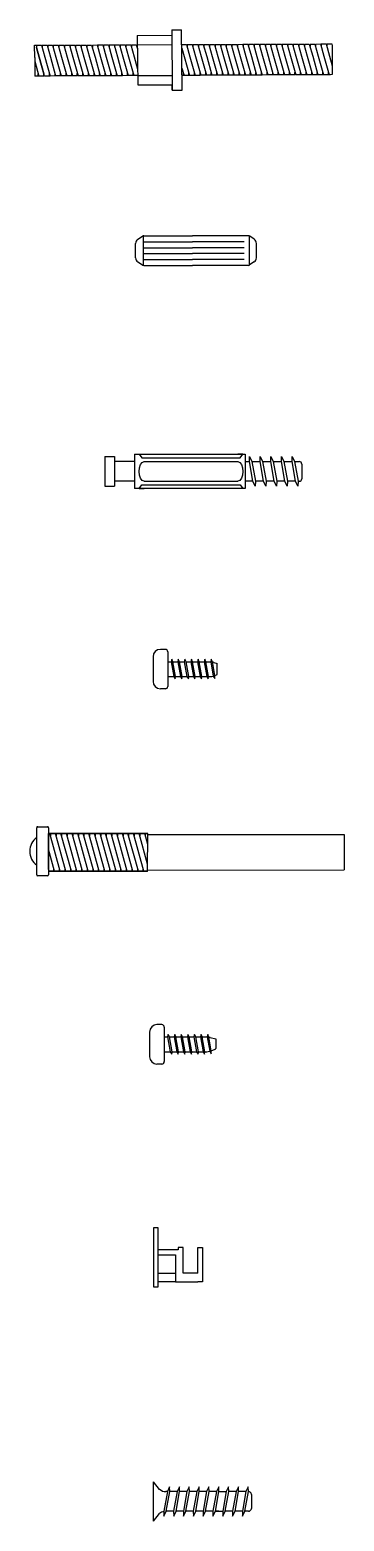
# Model space of a CAD drawing. Header units: millimetres. Extents: x 87 to 2337, y 122 to 625.
# Drawn here: x 815.88 to 822.26, y 446.52 to 476.79 of the extents above; entities that cross this region are included whole.
import ezdxf

# ---------------------------------------------------------------- set-up
doc = ezdxf.new("R2010")
doc.units = ezdxf.units.MM
doc.layers.get('0').update_dxf_attribs({"color": 255})
doc.layers.add('GIUNZIONI', color=2, linetype='Continuous')
doc.layers.add('VITI', color=4, linetype='Continuous')

# ---------------------------------------------------------------- blocks, each defined once
blk = doc.blocks.new('*U90')
blk.add_lwpolyline([(0, 0), (0.002, 0.1), (0.05, 0), (0.122, -0.4), (0.119, -0.5), (0.071, -0.4), (0, 0)])
blk = doc.blocks.new('*U91')
at = {"layer": 'GIUNZIONI', "color": 0, "linetype": 'ByBlock', "lineweight": -2, "transparency": 16777216}
for p in [(42.38, 270.659), (42.596, 270.659), (42.812, 270.659), (43.028, 270.659), (43.245, 270.659)]:
    blk.add_blockref('*U90', p, dxfattribs=at)
blk = doc.blocks.new('*U92')
blk.add_lwpolyline([(0.107, -0.25), (0.053, 0.05), (0.029, 0.1), (0.018, 0.05), (0.072, -0.25), (0.1, -0.3), (0.107, -0.25)])
blk = doc.blocks.new('*U93')
at = {"layer": 'VITI', "color": 0, "linetype": 'ByBlock', "lineweight": -2, "transparency": 16777216}
for p in [(40.302, 254.755), (40.435, 254.755), (40.569, 254.755), (40.703, 254.755), (40.837, 254.755), (40.971, 254.755)]:
    blk.add_blockref('*U92', p, dxfattribs=at)
blk = doc.blocks.new('*U95')
blk.add_lwpolyline([(0.107, -0.25), (0.053, 0.05), (0.029, 0.1), (0.018, 0.05), (0.072, -0.25), (0.1, -0.3), (0.107, -0.25)])
blk = doc.blocks.new('*U94')
at = {"layer": 'VITI', "color": 0, "linetype": 'ByBlock', "lineweight": -2, "transparency": 16777216}
for p in [(40.302, 254.755), (40.435, 254.755), (40.569, 254.755), (40.703, 254.755), (40.837, 254.755), (40.971, 254.755)]:
    blk.add_blockref('*U95', p, dxfattribs=at)

msp = doc.modelspace()

# ---------------------------------------------------------------- linework, layer by layer
at = {"layer": 'GIUNZIONI', "color": 2}
for p, q in [((818.76, 476.787), (818.96, 476.788)), ((818.76, 476.787), (818.77, 475.562)), ((818.76, 476.787), (818.761, 476.677)), ((818.97, 475.563), (818.96, 476.788)), ((815.977, 476.229), (815.976, 476.474)), ((815.976, 476.474), (816.014, 476.474)), ((816.014, 476.474), (816.114, 476.475)), ((816.014, 476.474), (816.114, 476.475)), ((816.014, 476.474), (816.015, 476.426)), ((816.114, 476.475), (816.183, 476.23)), ((816.128, 476.475), (816.228, 476.475)), ((816.128, 476.475), (816.128, 476.426)), ((816.228, 476.475), (816.296, 476.231)), ((816.241, 476.475), (816.341, 476.476)), ((816.241, 476.475), (816.341, 476.476)), ((816.241, 476.475), (816.241, 476.427)), ((816.341, 476.476), (816.41, 476.231)), ((816.354, 476.476), (816.454, 476.476)), ((816.354, 476.476), (816.355, 476.427)), ((816.454, 476.476), (816.523, 476.232)), ((816.468, 476.476), (816.568, 476.477)), ((816.468, 476.476), (816.568, 476.477)), ((816.468, 476.476), (816.468, 476.428)), ((816.568, 476.477), (816.636, 476.232)), ((816.581, 476.477), (816.681, 476.477)), ((816.581, 476.477), (816.581, 476.429)), ((816.681, 476.477), (816.75, 476.233)), ((816.694, 476.477), (816.794, 476.478)), ((816.694, 476.477), (816.794, 476.478)), ((816.694, 476.477), (816.695, 476.429)), ((816.794, 476.478), (816.863, 476.233)), ((816.808, 476.478), (816.908, 476.478)), ((816.808, 476.478), (816.808, 476.43)), ((816.908, 476.478), (816.976, 476.234)), ((816.921, 476.478), (817.021, 476.479)), ((816.921, 476.478), (817.021, 476.479)), ((816.921, 476.478), (816.921, 476.43)), ((817.021, 476.479), (817.09, 476.234)), ((817.034, 476.479), (817.134, 476.479)), ((817.034, 476.479), (817.035, 476.431)), ((817.134, 476.479), (817.203, 476.235)), ((817.148, 476.479), (817.248, 476.48)), ((817.148, 476.479), (817.248, 476.48)), ((817.148, 476.479), (817.148, 476.431)), ((817.248, 476.48), (817.316, 476.235)), ((817.261, 476.48), (817.361, 476.48)), ((817.261, 476.48), (817.261, 476.432)), ((817.361, 476.48), (817.43, 476.236)), ((817.374, 476.48), (817.474, 476.481)), ((817.374, 476.48), (817.474, 476.481)), ((817.374, 476.48), (817.375, 476.432)), ((817.474, 476.481), (817.543, 476.236)), ((817.488, 476.481), (817.588, 476.481)), ((817.488, 476.481), (817.488, 476.433)), ((817.588, 476.481), (817.656, 476.237)), ((817.601, 476.482), (817.701, 476.482)), ((817.601, 476.482), (817.701, 476.482)), ((817.601, 476.482), (817.601, 476.433)), ((817.701, 476.482), (817.77, 476.237)), ((817.714, 476.482), (817.814, 476.483)), ((817.714, 476.482), (817.715, 476.434)), ((817.814, 476.483), (817.883, 476.238)), ((817.828, 476.483), (817.928, 476.483)), ((817.828, 476.483), (817.928, 476.483)), ((817.828, 476.483), (817.828, 476.434)), ((817.928, 476.483), (817.996, 476.238)), ((817.941, 476.483), (818.041, 476.484)), ((817.941, 476.483), (817.941, 476.435)), ((818.041, 476.484), (818.063, 476.405)), ((818.054, 476.484), (818.063, 476.484)), ((818.054, 476.484), (818.055, 476.435)), ((818.061, 476.674), (818.761, 476.677)), ((818.061, 476.674), (818.07, 475.669)), ((818.063, 476.484), (818.763, 476.487)), ((818.966, 476.488), (819.061, 476.488)), ((819.061, 476.488), (819.13, 476.243)), ((819.074, 476.488), (819.174, 476.489)), ((819.074, 476.488), (819.075, 476.44)), ((819.174, 476.489), (819.243, 476.244)), ((819.188, 476.489), (819.288, 476.489)), ((819.188, 476.489), (819.288, 476.489)), ((819.188, 476.489), (819.188, 476.441)), ((819.288, 476.489), (819.357, 476.244)), ((819.301, 476.489), (819.401, 476.49)), ((819.301, 476.489), (819.301, 476.441)), ((819.401, 476.49), (819.47, 476.245)), ((819.414, 476.49), (819.514, 476.49)), ((819.414, 476.49), (819.514, 476.49)), ((819.414, 476.49), (819.415, 476.442)), ((819.514, 476.49), (819.583, 476.245)), ((819.528, 476.49), (819.628, 476.491)), ((819.528, 476.49), (819.528, 476.442)), ((819.628, 476.491), (819.697, 476.246)), ((819.641, 476.491), (819.741, 476.491)), ((819.641, 476.491), (819.741, 476.491)), ((819.641, 476.491), (819.641, 476.443)), ((819.741, 476.491), (819.81, 476.246)), ((819.754, 476.492), (819.854, 476.492)), ((819.754, 476.492), (819.755, 476.443)), ((819.854, 476.492), (819.923, 476.247)), ((819.868, 476.492), (819.968, 476.493)), ((819.868, 476.492), (819.968, 476.493)), ((819.868, 476.492), (819.868, 476.444)), ((819.968, 476.493), (820.037, 476.247)), ((819.981, 476.493), (820.081, 476.493)), ((819.981, 476.493), (819.981, 476.444)), ((820.081, 476.493), (820.15, 476.248)), ((820.094, 476.493), (820.194, 476.494)), ((820.094, 476.493), (820.194, 476.494)), ((820.094, 476.493), (820.095, 476.445)), ((820.194, 476.494), (820.263, 476.248)), ((820.208, 476.494), (820.308, 476.494)), ((820.208, 476.494), (820.208, 476.445)), ((820.308, 476.494), (820.377, 476.249)), ((820.321, 476.494), (820.421, 476.495)), ((820.321, 476.494), (820.421, 476.495)), ((820.321, 476.494), (820.321, 476.446)), ((820.421, 476.495), (820.49, 476.249)), ((820.434, 476.495), (820.534, 476.495)), ((820.434, 476.495), (820.435, 476.446)), ((820.534, 476.495), (820.603, 476.25)), ((820.548, 476.495), (820.648, 476.496)), ((820.548, 476.495), (820.648, 476.496)), ((820.548, 476.495), (820.548, 476.447)), ((820.648, 476.496), (820.717, 476.25)), ((820.661, 476.496), (820.761, 476.496)), ((820.661, 476.496), (820.661, 476.447)), ((820.761, 476.496), (820.83, 476.251)), ((820.774, 476.496), (820.874, 476.497)), ((820.774, 476.496), (820.874, 476.497)), ((820.774, 476.496), (820.775, 476.448)), ((820.874, 476.497), (820.943, 476.251)), ((820.888, 476.497), (820.988, 476.497)), ((820.888, 476.497), (820.888, 476.449)), ((820.988, 476.497), (821.057, 476.252)), ((821.001, 476.497), (821.101, 476.498)), ((821.001, 476.497), (821.101, 476.498)), ((821.001, 476.497), (821.001, 476.449)), ((821.101, 476.498), (821.17, 476.252)), ((821.114, 476.498), (821.214, 476.498)), ((821.114, 476.498), (821.115, 476.45)), ((821.214, 476.498), (821.283, 476.253)), ((821.228, 476.498), (821.328, 476.499)), ((821.228, 476.498), (821.328, 476.499)), ((821.228, 476.498), (821.228, 476.45)), ((821.328, 476.499), (821.397, 476.253)), ((821.341, 476.499), (821.441, 476.499)), ((821.341, 476.499), (821.341, 476.451)), ((821.441, 476.499), (821.51, 476.254)), ((821.454, 476.499), (821.554, 476.5)), ((821.454, 476.499), (821.554, 476.5)), ((821.454, 476.499), (821.455, 476.451)), ((821.554, 476.5), (821.623, 476.254)), ((821.568, 476.5), (821.668, 476.5)), ((821.568, 476.5), (821.568, 476.452)), ((821.668, 476.5), (821.737, 476.255)), ((821.681, 476.5), (821.781, 476.501)), ((821.681, 476.5), (821.781, 476.501)), ((821.681, 476.5), (821.681, 476.452)), ((821.781, 476.501), (821.85, 476.255)), ((821.794, 476.501), (821.894, 476.501)), ((821.794, 476.501), (821.795, 476.453)), ((821.894, 476.501), (821.963, 476.256)), ((821.908, 476.502), (822.008, 476.502)), ((821.908, 476.502), (822.008, 476.502)), ((821.908, 476.502), (821.908, 476.453)), ((822.008, 476.502), (822.018, 476.465)), ((822.018, 476.465), (822.019, 476.256)), ((822.018, 476.465), (822.021, 475.884)), ((815.977, 476.229), (815.979, 475.849)), ((815.977, 476.154), (816.063, 475.849)), ((816.015, 476.426), (816.07, 476.23)), ((816.07, 476.23), (816.015, 476.426)), ((816.07, 476.23), (816.163, 475.898)), ((816.177, 475.85), (816.07, 476.23)), ((816.183, 476.23), (816.29, 475.85)), ((816.296, 476.231), (816.403, 475.851)), ((816.41, 476.231), (816.517, 475.851)), ((816.523, 476.232), (816.63, 475.852)), ((816.636, 476.232), (816.743, 475.852)), ((816.75, 476.233), (816.857, 475.853)), ((816.863, 476.233), (816.97, 475.854)), ((816.976, 476.234), (817.083, 475.854)), ((817.09, 476.234), (817.197, 475.855)), ((817.203, 476.235), (817.31, 475.855)), ((817.316, 476.235), (817.423, 475.856)), ((817.43, 476.236), (817.537, 475.856)), ((817.543, 476.236), (817.65, 475.857)), ((817.656, 476.237), (817.763, 475.857)), ((817.77, 476.237), (817.877, 475.858)), ((817.883, 476.238), (817.99, 475.858)), ((817.996, 476.238), (818.067, 475.988)), ((818.967, 476.417), (819.123, 475.863)), ((819.13, 476.243), (819.237, 475.864)), ((819.243, 476.244), (819.35, 475.865)), ((819.357, 476.244), (819.463, 475.865)), ((819.47, 476.245), (819.577, 475.866)), ((819.583, 476.245), (819.69, 475.866)), ((819.697, 476.246), (819.803, 475.867)), ((819.81, 476.246), (819.917, 475.867)), ((819.923, 476.247), (820.03, 475.868)), ((820.037, 476.247), (820.143, 475.868)), ((820.15, 476.248), (820.257, 475.869)), ((820.263, 476.248), (820.37, 475.869)), ((820.377, 476.249), (820.483, 475.87)), ((820.49, 476.249), (820.597, 475.87)), ((820.603, 476.25), (820.71, 475.871)), ((820.717, 476.25), (820.823, 475.871)), ((820.83, 476.251), (820.937, 475.872)), ((820.943, 476.251), (821.05, 475.872)), ((821.057, 476.252), (821.163, 475.873)), ((821.17, 476.252), (821.277, 475.873)), ((821.283, 476.253), (821.39, 475.874)), ((821.397, 476.253), (821.503, 475.875)), ((821.51, 476.254), (821.617, 475.875)), ((821.623, 476.254), (821.73, 475.876)), ((821.737, 476.255), (821.843, 475.876)), ((821.85, 476.255), (821.957, 475.877)), ((821.963, 476.256), (822.02, 476.054)), ((822.019, 476.256), (822.021, 475.884)), ((816.05, 475.849), (815.979, 475.849)), ((816.05, 475.849), (816.05, 475.898)), ((816.163, 475.85), (816.063, 475.849)), ((816.163, 475.85), (816.163, 475.898)), ((816.277, 475.85), (816.177, 475.85)), ((816.277, 475.85), (816.276, 475.899)), ((816.39, 475.851), (816.29, 475.85)), ((816.39, 475.851), (816.39, 475.899)), ((816.503, 475.851), (816.403, 475.851)), ((816.503, 475.851), (816.503, 475.9)), ((816.617, 475.852), (816.517, 475.851)), ((816.617, 475.852), (816.616, 475.9)), ((816.73, 475.852), (816.63, 475.852)), ((816.73, 475.852), (816.73, 475.901)), ((816.843, 475.853), (816.743, 475.852)), ((816.843, 475.853), (816.843, 475.901)), ((816.957, 475.853), (816.857, 475.853)), ((816.957, 475.853), (816.956, 475.902)), ((817.07, 475.854), (816.97, 475.854)), ((817.07, 475.854), (817.07, 475.902)), ((817.183, 475.854), (817.083, 475.854)), ((817.183, 475.854), (817.183, 475.903)), ((817.297, 475.855), (817.197, 475.855)), ((817.297, 475.855), (817.296, 475.903)), ((817.41, 475.856), (817.31, 475.855)), ((817.41, 475.856), (817.41, 475.904)), ((817.523, 475.856), (817.423, 475.856)), ((817.523, 475.856), (817.523, 475.904)), ((817.637, 475.857), (817.537, 475.856)), ((817.637, 475.857), (817.636, 475.905)), ((817.75, 475.857), (817.65, 475.857)), ((817.75, 475.857), (817.75, 475.905)), ((817.863, 475.858), (817.763, 475.857)), ((817.863, 475.858), (817.863, 475.906)), ((817.977, 475.858), (817.877, 475.858)), ((817.977, 475.858), (817.976, 475.906)), ((818.068, 475.859), (817.99, 475.858)), ((818.968, 476.01), (819.01, 475.863)), ((818.997, 475.863), (818.969, 475.863)), ((818.997, 475.863), (818.996, 475.911)), ((819.11, 475.863), (819.01, 475.863)), ((819.11, 475.863), (819.11, 475.912)), ((819.223, 475.864), (819.123, 475.863)), ((819.223, 475.864), (819.223, 475.912)), ((819.337, 475.864), (819.237, 475.864)), ((819.337, 475.864), (819.336, 475.913)), ((819.45, 475.865), (819.35, 475.865)), ((819.45, 475.865), (819.45, 475.913)), ((819.563, 475.866), (819.463, 475.865)), ((819.563, 475.866), (819.563, 475.914)), ((819.677, 475.866), (819.577, 475.866)), ((819.677, 475.866), (819.676, 475.914)), ((819.79, 475.867), (819.69, 475.866)), ((819.79, 475.867), (819.79, 475.915)), ((819.903, 475.867), (819.803, 475.867)), ((819.903, 475.867), (819.903, 475.915)), ((820.017, 475.868), (819.917, 475.867)), ((820.017, 475.868), (820.016, 475.916)), ((820.13, 475.868), (820.03, 475.868)), ((820.13, 475.868), (820.13, 475.916)), ((820.243, 475.869), (820.143, 475.868)), ((820.243, 475.869), (820.243, 475.917)), ((820.357, 475.869), (820.257, 475.869)), ((820.357, 475.869), (820.356, 475.918)), ((820.47, 475.87), (820.37, 475.869)), ((820.47, 475.87), (820.47, 475.918)), ((820.583, 475.87), (820.483, 475.87)), ((820.583, 475.87), (820.583, 475.919)), ((820.697, 475.871), (820.597, 475.87)), ((820.697, 475.871), (820.696, 475.919)), ((820.81, 475.871), (820.71, 475.871)), ((820.81, 475.871), (820.81, 475.92)), ((820.923, 475.872), (820.823, 475.871)), ((820.923, 475.872), (820.923, 475.92)), ((821.037, 475.872), (820.937, 475.872)), ((821.037, 475.872), (821.036, 475.921)), ((821.15, 475.873), (821.05, 475.872)), ((821.15, 475.873), (821.15, 475.921)), ((821.263, 475.873), (821.163, 475.873)), ((821.263, 475.873), (821.263, 475.922)), ((821.377, 475.874), (821.277, 475.873)), ((821.377, 475.874), (821.376, 475.922)), ((821.49, 475.874), (821.39, 475.874)), ((821.49, 475.874), (821.49, 475.923)), ((821.603, 475.875), (821.503, 475.875)), ((821.603, 475.875), (821.603, 475.923)), ((821.717, 475.876), (821.617, 475.875)), ((821.717, 475.876), (821.716, 475.924)), ((821.83, 475.876), (821.73, 475.876)), ((821.83, 475.876), (821.83, 475.924)), ((821.943, 475.877), (821.843, 475.876)), ((821.943, 475.877), (821.943, 475.925)), ((821.983, 475.877), (821.957, 475.877)), ((822.021, 475.884), (821.983, 475.877)), ((818.07, 475.669), (818.77, 475.672)), ((818.77, 475.562), (818.97, 475.563))]:
    msp.add_line(p, q, dxfattribs=at)
at = {"layer": 'GIUNZIONI', "color": 0}
msp.add_line((818.721, 476.487), (818.721, 476.487), dxfattribs=at)
at = {"layer": 'GIUNZIONI'}
for p, q in [((818.068, 475.859), (818.768, 475.862)), ((818.77, 475.562), (818.77, 475.672)), ((818.071, 472.536), (818.164, 472.598)), ((818.177, 472.604), (818.177, 472.009)), ((818.192, 472.606), (819.18, 472.606)), ((819.32, 472.606), (819.18, 472.606)), ((820.315, 472.606), (819.32, 472.606)), ((820.331, 472.604), (820.33, 472.009)), ((820.436, 472.536), (820.343, 472.598)), ((818.027, 472.16), (818.027, 472.453)), ((818.192, 472.486), (819.18, 472.486)), ((818.192, 472.366), (819.18, 472.366)), ((818.192, 472.246), (819.18, 472.246)), ((819.32, 472.486), (819.18, 472.486)), ((819.32, 472.366), (819.18, 472.366)), ((819.32, 472.246), (819.18, 472.246)), ((820.23, 472.486), (819.32, 472.486)), ((820.23, 472.366), (819.32, 472.366)), ((820.23, 472.246), (819.32, 472.246)), ((820.48, 472.16), (820.48, 472.453)), ((818.071, 472.077), (818.165, 472.015)), ((818.192, 472.126), (819.18, 472.126)), ((818.192, 472.006), (819.18, 472.006)), ((819.32, 472.126), (819.18, 472.126)), ((819.32, 472.006), (819.18, 472.006)), ((820.23, 472.126), (819.32, 472.126)), ((820.315, 472.006), (819.32, 472.006)), ((820.436, 472.077), (820.342, 472.015)), ((817.401, 468.125), (817.401, 467.525)), ((817.401, 468.125), (817.601, 468.125)), ((817.601, 468.125), (817.601, 467.525)), ((818.001, 468.025), (817.601, 468.025)), ((818.001, 468.175), (818.001, 467.475)), ((818.001, 468.175), (820.251, 468.175)), ((818.001, 468), (818.001, 467.65)), ((818.101, 468.175), (818.151, 468.1)), ((818.151, 468.1), (820.151, 468.1)), ((818.201, 468.025), (820.101, 468.025)), ((820.201, 468.175), (820.101, 468.175)), ((820.151, 468.1), (820.201, 468.175)), ((820.251, 468.175), (820.251, 467.475)), ((820.251, 468.025), (820.338, 468.025)), ((820.388, 468.025), (820.554, 468.025)), ((820.604, 468.025), (820.77, 468.025)), ((820.821, 468.025), (820.987, 468.025)), ((821.037, 468.025), (821.203, 468.025)), ((821.253, 468.025), (821.351, 468.025)), ((821.401, 467.975), (821.401, 467.675)), ((817.401, 467.525), (817.601, 467.525)), ((818.001, 467.625), (817.601, 467.625)), ((820.251, 467.475), (818.001, 467.475)), ((818.101, 467.475), (818.151, 467.55)), ((818.101, 467.475), (818.201, 467.475)), ((818.151, 467.55), (820.151, 467.55)), ((818.201, 467.625), (820.101, 467.625)), ((820.151, 467.55), (820.201, 467.475)), ((820.409, 467.625), (820.251, 467.625)), ((820.626, 467.625), (820.46, 467.625)), ((820.842, 467.625), (820.676, 467.625)), ((821.058, 467.625), (820.892, 467.625)), ((821.274, 467.625), (821.108, 467.625)), ((821.351, 467.625), (821.324, 467.625)), ((818.381, 464.062), (818.381, 463.562)), ((818.631, 464.212), (818.531, 464.212)), ((818.531, 464.212), (818.531, 464.212)), ((818.681, 464.162), (818.681, 463.462)), ((818.681, 463.962), (818.749, 463.962)), ((818.783, 463.962), (818.882, 463.962)), ((818.917, 463.962), (819.016, 463.962)), ((819.051, 463.962), (819.15, 463.962)), ((819.185, 463.962), (819.284, 463.962)), ((819.319, 463.962), (819.418, 463.962)), ((819.453, 463.962), (819.545, 463.962)), ((819.615, 463.949), (819.683, 463.923)), ((819.683, 463.7), (819.683, 463.923)), ((818.681, 463.662), (818.802, 463.662)), ((818.837, 463.662), (818.936, 463.662)), ((818.971, 463.662), (819.07, 463.662)), ((819.105, 463.662), (819.204, 463.662)), ((819.239, 463.662), (819.337, 463.662)), ((819.372, 463.662), (819.471, 463.662)), ((819.506, 463.662), (819.545, 463.662)), ((819.636, 463.682), (819.683, 463.7)), ((818.631, 463.412), (818.531, 463.412)), ((818.531, 463.412), (818.531, 463.412)), ((816.018, 459.634), (816.018, 460.594)), ((816.038, 460.614), (816.238, 460.614)), ((818.274, 460.457), (822.262, 460.457)), ((822.262, 460.457), (822.262, 459.737)), ((816.238, 459.614), (816.038, 459.614)), ((818.269, 459.733), (822.262, 459.737)), ((818.559, 456.596), (818.459, 456.596)), ((818.459, 456.596), (818.459, 456.596)), ((818.609, 456.546), (818.609, 455.846)), ((818.309, 456.446), (818.309, 455.946)), ((818.609, 456.346), (818.677, 456.346)), ((818.711, 456.346), (818.81, 456.346)), ((818.845, 456.346), (818.944, 456.346)), ((818.979, 456.346), (819.078, 456.346)), ((819.113, 456.346), (819.212, 456.346)), ((819.247, 456.346), (819.346, 456.346)), ((819.38, 456.346), (819.473, 456.346)), ((819.543, 456.333), (819.653, 456.305)), ((819.658, 456.3), (819.658, 456.114)), ((818.609, 456.046), (818.73, 456.046)), ((818.765, 456.046), (818.864, 456.046)), ((818.899, 456.046), (818.998, 456.046)), ((819.033, 456.046), (819.132, 456.046)), ((819.167, 456.046), (819.265, 456.046)), ((819.3, 456.046), (819.399, 456.046)), ((819.434, 456.046), (819.473, 456.046)), ((819.564, 456.067), (819.645, 456.097)), ((818.459, 455.796), (818.459, 455.796)), ((818.559, 455.796), (818.459, 455.796)), ((818.388, 452.475), (818.388, 451.275)), ((818.488, 452.475), (818.388, 452.475)), ((818.488, 451.275), (818.488, 452.475)), ((818.89, 452.025), (818.488, 452.025)), ((818.99, 452.075), (818.89, 452.075)), ((818.89, 452.075), (818.89, 452.025)), ((818.99, 451.555), (818.99, 452.075)), ((819.288, 451.555), (819.288, 452.075)), ((819.288, 452.075), (819.388, 452.075)), ((819.388, 452.075), (819.388, 451.375)), ((818.488, 451.925), (818.838, 451.925)), ((818.488, 451.375), (818.488, 451.725)), ((818.838, 451.925), (818.838, 451.725)), ((818.838, 451.725), (818.838, 451.375)), ((818.488, 451.55), (818.838, 451.55)), ((818.838, 451.375), (818.488, 451.375)), ((818.838, 451.375), (819.288, 451.375)), ((819.288, 451.555), (818.99, 451.555)), ((819.388, 451.375), (819.288, 451.375)), ((818.388, 451.275), (818.488, 451.275)), ((818.514, 447.164), (818.389, 447.318)), ((818.389, 446.518), (818.389, 447.318)), ((818.671, 447.118), (818.642, 447.118)), ((818.87, 447.118), (818.721, 447.118)), ((819.069, 447.118), (818.92, 447.118)), ((819.269, 447.118), (819.119, 447.118)), ((819.468, 447.118), (819.319, 447.118)), ((819.667, 447.118), (819.518, 447.118)), ((819.719, 447.118), (819.718, 447.118)), ((819.719, 447.118), (819.867, 447.118)), ((820.066, 447.118), (819.917, 447.118)), ((820.265, 447.118), (820.116, 447.118)), ((820.317, 447.118), (820.316, 447.118)), ((820.352, 447.104), (820.373, 447.083)), ((820.387, 446.789), (820.387, 447.047)), ((818.389, 446.518), (818.514, 446.672)), ((818.799, 446.718), (818.649, 446.718)), ((818.998, 446.718), (818.849, 446.718)), ((819.197, 446.718), (819.048, 446.718)), ((819.397, 446.718), (819.247, 446.718)), ((819.596, 446.718), (819.447, 446.718)), ((819.719, 446.718), (819.646, 446.718)), ((819.646, 446.718), (819.795, 446.718)), ((819.995, 446.718), (819.846, 446.718)), ((820.194, 446.718), (820.045, 446.718)), ((820.317, 446.718), (820.244, 446.718)), ((820.373, 446.754), (820.352, 446.733))]:
    msp.add_line(p, q, dxfattribs=at)
for centre, radius, start, end in [((818.127, 472.453), 0.1, 123.7088, 180), ((818.192, 472.556), 0.05, 90, 123.7088), ((820.315, 472.556), 0.05, 56.2912, 90), ((820.38, 472.453), 0.1, 0, 56.2912), ((818.127, 472.16), 0.1, 180, 236.4332), ((818.192, 472.056), 0.05, 236.4332, 270), ((820.315, 472.056), 0.05, 270, 303.5668), ((820.38, 472.16), 0.1, 303.5668, 0), ((821.351, 467.975), 0.05, 360, 90), ((821.351, 467.675), 0.05, 270, 0), ((818.531, 464.062), 0.15, 90, 180), ((818.631, 464.162), 0.05, 0, 90), ((819.545, 463.762), 0.2, 69.444, 77.7361), ((818.531, 463.562), 0.15, 180, 270), ((818.631, 463.462), 0.05, 270, 0), ((819.545, 463.862), 0.2, 270, 287.0896), ((816.038, 460.594), 0.02, 90, 180), ((816.228, 460.114), 0.35, 126.8699, 233.1301), ((816.038, 459.634), 0.02, 180, 270), ((818.459, 456.446), 0.15, 90, 180), ((818.559, 456.546), 0.05, 0, 90), ((819.473, 456.146), 0.2, 69.444, 77.7361), ((818.459, 455.946), 0.15, 180, 270), ((819.473, 456.246), 0.2, 270, 287.0896), ((818.559, 455.846), 0.05, 270, 0), ((818.642, 447.318), 0.2, 230.2514, 270.0082), ((820.317, 447.068), 0.05, 45.0082, 90.0082), ((820.337, 447.047), 0.05, 0.0082, 45.0082), ((820.337, 446.789), 0.05, 315.0082, 0.0082), ((818.642, 446.518), 0.2, 102.3478, 129.7651), ((820.317, 446.768), 0.05, 270.0082, 315.0082)]:
    msp.add_arc(centre, radius, start, end, dxfattribs=at)
for points in [[(818.201, 467.625), (818.067, 467.625), (818.067, 468.025), (818.201, 468.025)], [(820.101, 468.025), (820.234, 468.025), (820.234, 467.625), (820.101, 467.625)], [(819.653, 456.305), (819.656, 456.305), (819.658, 456.302), (819.658, 456.3)], [(819.645, 456.097), (819.652, 456.099), (819.658, 456.107), (819.658, 456.114)]]:
    msp.add_open_spline(points, degree=3, dxfattribs=at)
at = {"layer": 'VITI'}
for p, q in [((819.551, 463.961), (819.604, 463.67)), ((819.562, 464.012), (819.552, 463.962)), ((819.587, 463.957), (819.562, 464.012)), ((819.636, 463.682), (819.587, 463.957)), ((819.604, 463.67), (819.632, 463.62)), ((819.632, 463.62), (819.636, 463.682)), ((819.49, 456.396), (819.479, 456.346)), ((819.479, 456.346), (819.531, 456.055)), ((819.515, 456.341), (819.49, 456.396)), ((819.564, 456.067), (819.515, 456.341)), ((819.531, 456.055), (819.56, 456.005)), ((819.56, 456.005), (819.564, 456.067))]:
    msp.add_line(p, q, dxfattribs=at)
at = {"layer": 'VITI', "color": 4}
for p, q in [((816.258, 460.594), (816.258, 459.634)), ((816.258, 460.477), (816.284, 460.477)), ((816.258, 459.75), (816.258, 460.477)), ((818.274, 460.477), (816.258, 460.477)), ((816.495, 459.713), (816.284, 460.477)), ((816.298, 460.477), (816.398, 460.477)), ((816.298, 460.477), (816.298, 460.429)), ((816.609, 459.713), (816.398, 460.477)), ((816.411, 460.477), (816.511, 460.477)), ((816.411, 460.477), (816.411, 460.429)), ((816.722, 459.713), (816.511, 460.477)), ((816.524, 460.477), (816.624, 460.477)), ((816.524, 460.477), (816.524, 460.429)), ((816.835, 459.713), (816.624, 460.477)), ((816.638, 460.477), (816.738, 460.477)), ((816.638, 460.477), (816.638, 460.429)), ((816.949, 459.713), (816.738, 460.477)), ((816.751, 460.477), (816.851, 460.477)), ((816.751, 460.477), (816.751, 460.429)), ((817.062, 459.713), (816.851, 460.477)), ((816.864, 460.477), (816.964, 460.477)), ((816.864, 460.477), (816.864, 460.429)), ((817.175, 459.713), (816.964, 460.477)), ((816.978, 460.477), (817.078, 460.477)), ((816.978, 460.477), (816.978, 460.429)), ((817.289, 459.713), (817.078, 460.477)), ((817.091, 460.477), (817.191, 460.477)), ((817.091, 460.477), (817.091, 460.429)), ((817.402, 459.713), (817.191, 460.477)), ((817.204, 460.477), (817.304, 460.477)), ((817.204, 460.477), (817.204, 460.429)), ((817.515, 459.713), (817.304, 460.477)), ((817.318, 460.477), (817.418, 460.477)), ((817.318, 460.477), (817.318, 460.429)), ((817.629, 459.713), (817.418, 460.477)), ((817.431, 460.477), (817.531, 460.477)), ((817.431, 460.477), (817.431, 460.429)), ((817.742, 459.713), (817.531, 460.477)), ((817.544, 460.477), (817.644, 460.477)), ((817.544, 460.477), (817.544, 460.429)), ((817.855, 459.713), (817.644, 460.477)), ((817.658, 460.477), (817.758, 460.477)), ((817.658, 460.477), (817.658, 460.429)), ((817.969, 459.713), (817.758, 460.477)), ((817.771, 460.477), (817.871, 460.477)), ((817.771, 460.477), (817.771, 460.429)), ((818.082, 459.713), (817.871, 460.477)), ((817.884, 460.477), (817.984, 460.477)), ((817.884, 460.477), (817.884, 460.429)), ((818.195, 459.713), (817.984, 460.477)), ((817.998, 460.477), (818.098, 460.477)), ((817.998, 460.477), (817.998, 460.429)), ((818.27, 459.854), (818.098, 460.477)), ((818.111, 460.477), (818.211, 460.477)), ((818.111, 460.477), (818.111, 460.429)), ((818.273, 460.254), (818.211, 460.477)), ((818.224, 460.477), (818.274, 460.477)), ((818.224, 460.477), (818.224, 460.429)), ((818.269, 459.713), (818.274, 460.477)), ((816.382, 459.713), (816.258, 460.161)), ((816.269, 459.713), (816.258, 459.75)), ((818.272, 459.713), (816.264, 459.713)), ((816.369, 459.713), (816.269, 459.713)), ((816.369, 459.713), (816.269, 459.713)), ((816.269, 459.713), (818.269, 459.713)), ((816.369, 459.713), (816.369, 459.761)), ((816.482, 459.713), (816.382, 459.713)), ((816.482, 459.713), (816.482, 459.761)), ((816.595, 459.713), (816.495, 459.713)), ((816.595, 459.713), (816.495, 459.713)), ((816.595, 459.713), (816.595, 459.761)), ((816.709, 459.713), (816.609, 459.713)), ((816.709, 459.713), (816.709, 459.761)), ((816.822, 459.713), (816.722, 459.713)), ((816.822, 459.713), (816.722, 459.713)), ((816.822, 459.713), (816.822, 459.761)), ((816.935, 459.713), (816.835, 459.713)), ((816.935, 459.713), (816.935, 459.761)), ((817.049, 459.713), (816.949, 459.713)), ((817.049, 459.713), (816.949, 459.713)), ((817.049, 459.713), (817.049, 459.761)), ((817.162, 459.713), (817.062, 459.713)), ((817.162, 459.713), (817.162, 459.761)), ((817.275, 459.713), (817.175, 459.713)), ((817.275, 459.713), (817.175, 459.713)), ((817.275, 459.713), (817.275, 459.761)), ((817.389, 459.713), (817.289, 459.713)), ((817.389, 459.713), (817.389, 459.761)), ((817.502, 459.713), (817.402, 459.713)), ((817.502, 459.713), (817.402, 459.713)), ((817.502, 459.713), (817.502, 459.761)), ((817.615, 459.713), (817.515, 459.713)), ((817.615, 459.713), (817.615, 459.761)), ((817.729, 459.713), (817.629, 459.713)), ((817.729, 459.713), (817.629, 459.713)), ((817.729, 459.713), (817.729, 459.761)), ((817.842, 459.713), (817.742, 459.713)), ((817.842, 459.713), (817.842, 459.761)), ((817.955, 459.713), (817.855, 459.713)), ((817.955, 459.713), (817.855, 459.713)), ((817.955, 459.713), (817.955, 459.761)), ((818.069, 459.713), (817.969, 459.713)), ((818.069, 459.713), (818.069, 459.761)), ((818.182, 459.713), (818.082, 459.713)), ((818.182, 459.713), (818.082, 459.713)), ((818.182, 459.713), (818.182, 459.761)), ((818.269, 459.713), (818.195, 459.713))]:
    msp.add_line(p, q, dxfattribs=at)
at = {"layer": 'VITI'}
for points in [[(818.599, 446.718), (818.601, 446.618), (818.649, 446.718), (818.721, 447.118), (818.718, 447.218), (818.671, 447.118), (818.599, 446.718)], [(818.799, 446.718), (818.8, 446.618), (818.849, 446.718), (818.92, 447.118), (818.917, 447.218), (818.87, 447.118), (818.799, 446.718)], [(818.998, 446.718), (819, 446.618), (819.048, 446.718), (819.119, 447.118), (819.117, 447.218), (819.069, 447.118), (818.998, 446.718)], [(819.197, 446.718), (819.199, 446.618), (819.247, 446.718), (819.319, 447.118), (819.316, 447.218), (819.269, 447.118), (819.197, 446.718)], [(819.397, 446.718), (819.398, 446.618), (819.447, 446.718), (819.518, 447.118), (819.515, 447.218), (819.468, 447.118), (819.397, 446.718)], [(819.596, 446.718), (819.598, 446.618), (819.646, 446.718), (819.718, 447.118), (819.715, 447.218), (819.667, 447.118), (819.596, 446.718)], [(819.795, 446.718), (819.797, 446.618), (819.846, 446.718), (819.917, 447.118), (819.914, 447.218), (819.867, 447.118), (819.795, 446.718)], [(819.995, 446.718), (819.996, 446.618), (820.045, 446.718), (820.116, 447.118), (820.113, 447.218), (820.066, 447.118), (819.995, 446.718)], [(820.194, 446.718), (820.196, 446.618), (820.244, 446.718), (820.316, 447.118), (820.313, 447.218), (820.265, 447.118), (820.194, 446.718)]]:
    msp.add_lwpolyline(points, dxfattribs=at)
for centre in [(819.545, 463.762), (819.473, 456.146)]:
    msp.add_arc(centre, 0.2, 88.0665, 90, dxfattribs=at)
at = {"layer": 'VITI', "color": 4}
for centre, start, end in [((816.238, 460.594), 0, 90), ((816.238, 459.634), 270, 360)]:
    msp.add_arc(centre, 0.02, start, end, dxfattribs=at)

# ---------------------------------------------------------------- block references
at = {"layer": 'GIUNZIONI'}
msp.add_blockref('*U91', (777.958, 197.366), dxfattribs=at)
at = {"layer": 'VITI'}
for name, p in [('*U93', (778.429, 209.157)), ('*U94', (778.357, 201.541))]:
    msp.add_blockref(name, p, dxfattribs=at)

doc.saveas('drawing.dxf')
